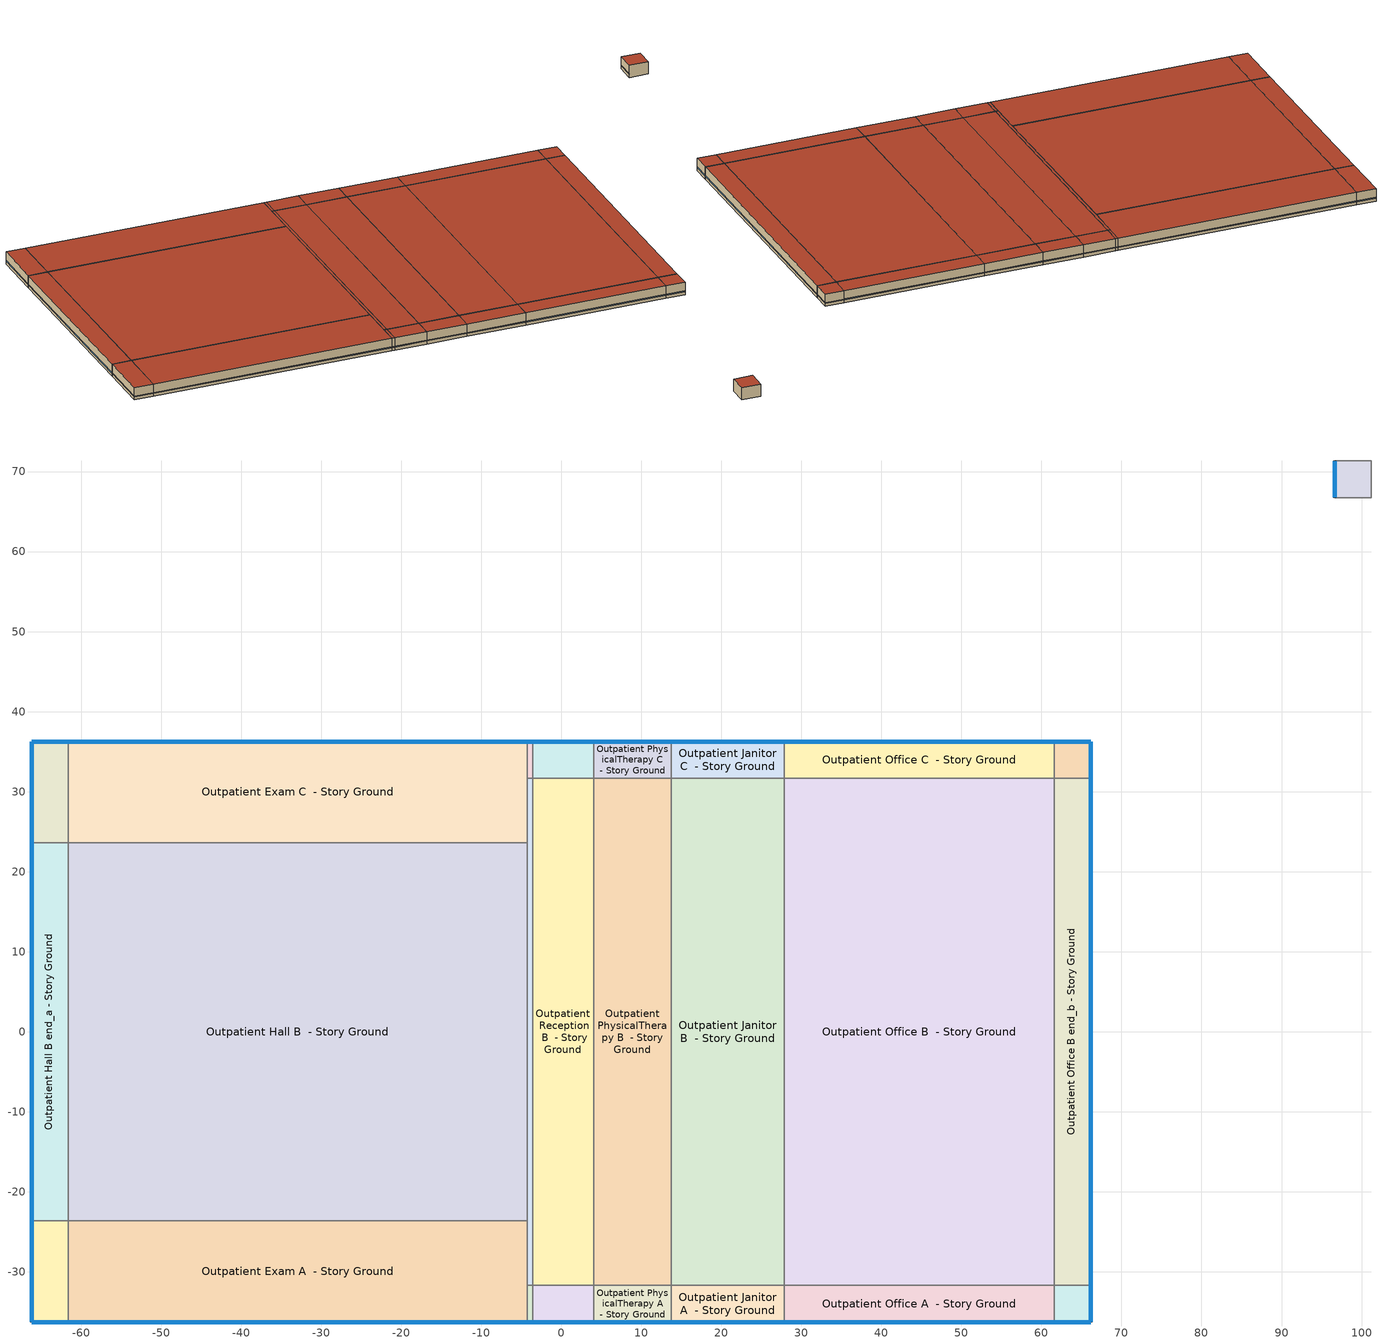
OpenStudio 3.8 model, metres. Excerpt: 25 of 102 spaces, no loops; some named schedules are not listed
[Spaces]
Outpatient Exam A end_a - Story Ground
 floor ground (Foundation F 126 Perim 1721 Area 5778): -66.17,-36.26 -66.17,-23.63 -61.59,-23.63 -61.59,-36.26 z0
 wall outside: -66.17,-23.63 -66.17,-36.26 -61.59,-36.26 z0:3.05
 wall to Outpatient Hall B end_a - Story Ground: -61.59,-23.63 -66.17,-23.63 z0:3.05
 wall to Outpatient Exam A  - Story Ground: -61.59,-36.26 -61.59,-23.63 z0:3.05
 window (Window U-1.01 SHGC 0.58): -66.17,-23.65 -66.17,-36.24 / -66.14,-36.26 -61.62,-36.26 z0.76:0.95
 roof outside: -61.59,-36.26 -61.59,-23.63 -66.17,-23.63 -66.17,-36.26 z3.05
Outpatient Hall B end_a - Story Ground
 floor ground (Foundation F 126 Perim 4726 Area 21605): -66.17,-23.63 -66.17,23.63 -61.59,23.63 -61.59,-23.63 z0
 wall outside: -66.17,23.63 -66.17,-23.63 z0:3.05
 wall to Outpatient Exam C end_a - Story Ground: -61.59,23.63 -66.17,23.63 z0:3.05
 wall to Outpatient Hall B  - Story Ground: -61.59,-23.63 -61.59,23.63 z0:3.05
 window (Window U-1.01 SHGC 0.58): -66.17,23.6 -66.17,-23.6 z0.76:0.95
 roof outside: -61.59,-23.63 -61.59,23.63 -66.17,23.63 -66.17,-23.63 z3.05
Outpatient Exam C end_a - Story Ground
 floor ground (Foundation F 126 Perim 1721 Area 5778): -66.17,23.63 -66.17,36.26 -61.59,36.26 -61.59,23.63 z0
 wall outside: -61.59,36.26 -66.17,36.26 -66.17,23.63 z0:3.05
 wall to Outpatient Exam C  - Story Ground: -61.59,23.63 -61.59,36.26 z0:3.05
 window (Window U-1.01 SHGC 0.58): -66.17,36.24 -66.17,23.65 / -61.62,36.26 -66.14,36.26 z0.76:0.95
 roof outside: -61.59,23.63 -61.59,36.26 -66.17,36.26 -66.17,23.63 z3.05
Outpatient Exam A  - Story Ground
 floor ground (Foundation F 126 Perim 5733 Area 72453): -61.59,-36.26 -61.59,-23.63 -4.26,-23.63 -4.26,-36.26 z0
 wall outside: -61.59,-36.26 -4.26,-36.26 z0:3.05
 wall to Outpatient Hall B  - Story Ground: -4.26,-23.63 -61.59,-23.63 z0:3.05
 wall to Outpatient OR A  - Story Ground: -4.26,-36.26 -4.26,-31.69 z0:3.05
 wall to Outpatient OR B  - Story Ground: -4.26,-31.69 -4.26,-23.63 z0:3.05
 window (Window U-1.01 SHGC 0.58): -61.57,-36.26 -4.28,-36.26 z0.76:0.95
 roof outside: -4.26,-36.26 -4.26,-23.63 -61.59,-23.63 -61.59,-36.26 z3.05
Outpatient Hall B  - Story Ground
 floor ground (Foundation F 126 Perim 0 Area 27094): -61.59,-23.63 -61.59,23.63 -4.26,23.63 -4.26,-23.63 z0
 wall to Outpatient Exam C  - Story Ground: -4.26,23.63 -61.59,23.63 z0:3.05
 wall to Outpatient OR B  - Story Ground: -4.26,-23.63 -4.26,23.63 z0:3.05
 roof outside: -4.26,-23.63 -4.26,23.63 -61.59,23.63 -61.59,-23.63 z3.05
Outpatient Exam C  - Story Ground
 floor ground (Foundation F 126 Perim 5733 Area 72453): -61.59,23.63 -61.59,36.26 -4.26,36.26 -4.26,23.63 z0
 wall outside: -4.26,36.26 -61.59,36.26 z0:3.05
 wall to Outpatient OR B  - Story Ground: -4.26,23.63 -4.26,31.69 z0:3.05
 wall to Outpatient OR C  - Story Ground: -4.26,31.69 -4.26,36.26 z0:3.05
 window (Window U-1.01 SHGC 0.58): -4.28,36.26 -61.57,36.26 z0.76:0.95
 roof outside: -4.26,23.63 -4.26,36.26 -61.59,36.26 -61.59,23.63 z3.05
Outpatient OR A  - Story Ground
 floor ground (Foundation F 126 Perim 068 Area 31): -4.26,-36.26 -4.26,-31.69 -3.58,-31.69 -3.58,-36.26 z0
 wall outside: -4.26,-36.26 -3.58,-36.26 z0:3.05
 wall to Outpatient OR B  - Story Ground: -3.58,-31.69 -4.26,-31.69 z0:3.05
 wall to Outpatient Reception A  - Story Ground: -3.58,-36.26 -3.58,-31.69 z0:3.05
 window (Window U-1.01 SHGC 0.58): -4.23,-36.26 -3.61,-36.26 z0.76:0.96
 roof outside: -3.58,-36.26 -3.58,-31.69 -4.26,-31.69 -4.26,-36.26 z3.05
Outpatient OR B  - Story Ground
 floor ground (Foundation F 126 Perim 0 Area 4299): -4.26,-31.69 -4.26,31.69 -3.58,31.69 -3.58,-31.69 z0
 wall to Outpatient OR C  - Story Ground: -3.58,31.69 -4.26,31.69 z0:3.05
 wall to Outpatient Reception B  - Story Ground: -3.58,-31.69 -3.58,31.69 z0:3.05
 roof outside: -3.58,-31.69 -3.58,31.69 -4.26,31.69 -4.26,-31.69 z3.05
Outpatient OR C  - Story Ground
 floor ground (Foundation F 126 Perim 068 Area 31): -4.26,31.69 -4.26,36.26 -3.58,36.26 -3.58,31.69 z0
 wall outside: -3.58,36.26 -4.26,36.26 z0:3.05
 wall to Outpatient Reception C  - Story Ground: -3.58,31.69 -3.58,36.26 z0:3.05
 window (Window U-1.01 SHGC 0.58): -3.61,36.26 -4.23,36.26 z0.76:0.96
 roof outside: -3.58,31.69 -3.58,36.26 -4.26,36.26 -4.26,31.69 z3.05
Outpatient Reception A  - Story Ground
 floor ground (Foundation F 126 Perim 765 Area 3498): -3.58,-36.26 -3.58,-31.69 4.07,-31.69 4.07,-36.26 z0
 wall outside: -3.58,-36.26 4.07,-36.26 z0:3.05
 wall to Outpatient Reception B  - Story Ground: 4.07,-31.69 -3.58,-31.69 z0:3.05
 wall to Outpatient PhysicalTherapy A  - Story Ground: 4.07,-36.26 4.07,-31.69 z0:3.05
 window (Window U-1.01 SHGC 0.58): -3.56,-36.26 4.05,-36.26 z0.76:0.95
 roof outside: 4.07,-36.26 4.07,-31.69 -3.58,-31.69 -3.58,-36.26 z3.05
Outpatient Reception B  - Story Ground
 floor ground (Foundation F 126 Perim 0 Area 48502): -3.58,-31.69 -3.58,31.69 4.07,31.69 4.07,-31.69 z0
 wall to Outpatient Reception C  - Story Ground: 4.07,31.69 -3.58,31.69 z0:3.05
 wall to Outpatient PhysicalTherapy B  - Story Ground: 4.07,-31.69 4.07,31.69 z0:3.05
 roof outside: 4.07,-31.69 4.07,31.69 -3.58,31.69 -3.58,-31.69 z3.05
Outpatient Reception C  - Story Ground
 floor ground (Foundation F 126 Perim 765 Area 3498): -3.58,31.69 -3.58,36.26 4.07,36.26 4.07,31.69 z0
 wall outside: 4.07,36.26 -3.58,36.26 z0:3.05
 wall to Outpatient PhysicalTherapy C  - Story Ground: 4.07,31.69 4.07,36.26 z0:3.05
 window (Window U-1.01 SHGC 0.58): 4.05,36.26 -3.56,36.26 z0.76:0.95
 roof outside: 4.07,31.69 4.07,36.26 -3.58,36.26 -3.58,31.69 z3.05
Outpatient PhysicalTherapy A  - Story Ground
 floor ground (Foundation F 126 Perim 969 Area 4428): 4.07,-36.26 4.07,-31.69 13.76,-31.69 13.76,-36.26 z0
 wall outside: 4.07,-36.26 13.76,-36.26 z0:3.05
 wall to Outpatient PhysicalTherapy B  - Story Ground: 13.76,-31.69 4.07,-31.69 z0:3.05
 wall to Outpatient Janitor A  - Story Ground: 13.76,-36.26 13.76,-31.69 z0:3.05
 window (Window U-1.01 SHGC 0.58): 4.1,-36.26 13.73,-36.26 z0.76:0.95
 roof outside: 13.76,-36.26 13.76,-31.69 4.07,-31.69 4.07,-36.26 z3.05
Outpatient PhysicalTherapy B  - Story Ground
 floor ground (Foundation F 126 Perim 0 Area 61391): 4.07,-31.69 4.07,31.69 13.76,31.69 13.76,-31.69 z0
 wall to Outpatient PhysicalTherapy C  - Story Ground: 13.76,31.69 4.07,31.69 z0:3.05
 wall to Outpatient Janitor B  - Story Ground: 13.76,-31.69 13.76,31.69 z0:3.05
 roof outside: 13.76,-31.69 13.76,31.69 4.07,31.69 4.07,-31.69 z3.05
Outpatient PhysicalTherapy C  - Story Ground
 floor ground (Foundation F 126 Perim 969 Area 4428): 4.07,31.69 4.07,36.26 13.76,36.26 13.76,31.69 z0
 wall outside: 13.76,36.26 4.07,36.26 z0:3.05
 wall to Outpatient Janitor C  - Story Ground: 13.76,31.69 13.76,36.26 z0:3.05
 window (Window U-1.01 SHGC 0.58): 13.73,36.26 4.1,36.26 z0.76:0.95
 roof outside: 13.76,31.69 13.76,36.26 4.07,36.26 4.07,31.69 z3.05
Outpatient Janitor A  - Story Ground
 floor ground (Foundation F 126 Perim 1409 Area 6441): 13.76,-36.26 13.76,-31.69 27.84,-31.69 27.84,-36.26 z0
 wall outside: 13.76,-36.26 27.84,-36.26 z0:3.05
 wall to Outpatient Janitor B  - Story Ground: 27.84,-31.69 13.76,-31.69 z0:3.05
 wall to Outpatient Office A  - Story Ground: 27.84,-36.26 27.84,-31.69 z0:3.05
 window (Window U-1.01 SHGC 0.58): 13.78,-36.26 27.82,-36.26 z0.76:0.95
 roof outside: 27.84,-36.26 27.84,-31.69 13.76,-31.69 13.76,-36.26 z3.05
Outpatient Janitor B  - Story Ground
 floor ground (Foundation F 126 Perim 0 Area 89296): 13.76,-31.69 13.76,31.69 27.84,31.69 27.84,-31.69 z0
 wall to Outpatient Janitor C  - Story Ground: 27.84,31.69 13.76,31.69 z0:3.05
 wall to Outpatient Office B  - Story Ground: 27.84,-31.69 27.84,31.69 z0:3.05
 roof outside: 27.84,-31.69 27.84,31.69 13.76,31.69 13.76,-31.69 z3.05
Outpatient Janitor C  - Story Ground
 floor ground (Foundation F 126 Perim 1409 Area 6441): 13.76,31.69 13.76,36.26 27.84,36.26 27.84,31.69 z0
 wall outside: 27.84,36.26 13.76,36.26 z0:3.05
 wall to Outpatient Office C  - Story Ground: 27.84,31.69 27.84,36.26 z0:3.05
 window (Window U-1.01 SHGC 0.58): 27.82,36.26 13.78,36.26 z0.76:0.95
 roof outside: 27.84,31.69 27.84,36.26 13.76,36.26 13.76,31.69 z3.05
Outpatient Office A  - Story Ground
 floor ground (Foundation F 126 Perim 3375 Area 15431): 27.84,-36.26 27.84,-31.69 61.59,-31.69 61.59,-36.26 z0
 wall outside: 27.84,-36.26 61.59,-36.26 z0:3.05
 wall to Outpatient Office B  - Story Ground: 61.59,-31.69 27.84,-31.69 z0:3.05
 wall to Outpatient Office A end_b - Story Ground: 61.59,-36.26 61.59,-31.69 z0:3.05
 window (Window U-1.01 SHGC 0.58): 27.87,-36.26 61.57,-36.26 z0.76:0.95
 roof outside: 61.59,-36.26 61.59,-31.69 27.84,-31.69 27.84,-36.26 z3.05
Outpatient Office B  - Story Ground
 floor ground (Foundation F 126 Perim 0 Area 213927): 27.84,-31.69 27.84,31.69 61.59,31.69 61.59,-31.69 z0
 wall to Outpatient Office C  - Story Ground: 61.59,31.69 27.84,31.69 z0:3.05
 wall to Outpatient Office B end_b - Story Ground: 61.59,-31.69 61.59,31.69 z0:3.05
 roof outside: 61.59,-31.69 61.59,31.69 27.84,31.69 27.84,-31.69 z3.05
Outpatient Office C  - Story Ground
 floor ground (Foundation F 126 Perim 3375 Area 15431): 27.84,31.69 27.84,36.26 61.59,36.26 61.59,31.69 z0
 wall outside: 61.59,36.26 27.84,36.26 z0:3.05
 wall to Outpatient Office C end_b - Story Ground: 61.59,31.69 61.59,36.26 z0:3.05
 window (Window U-1.01 SHGC 0.58): 61.57,36.26 27.87,36.26 z0.76:0.95
 roof outside: 61.59,31.69 61.59,36.26 27.84,36.26 27.84,31.69 z3.05
Outpatient Office A end_b - Story Ground
 floor ground (Foundation F 126 Perim 914 Area 209): 61.59,-36.26 61.59,-31.69 66.17,-31.69 66.17,-36.26 z0
 wall outside: 61.59,-36.26 66.17,-36.26 66.17,-31.69 z0:3.05
 wall to Outpatient Office B end_b - Story Ground: 66.17,-31.69 61.59,-31.69 z0:3.05
 window (Window U-1.01 SHGC 0.58): 61.62,-36.26 66.14,-36.26 / 66.17,-36.24 66.17,-31.72 z0.76:0.95
 roof outside: 66.17,-36.26 66.17,-31.69 61.59,-31.69 61.59,-36.26 z3.05
Outpatient Office B end_b - Story Ground
 floor ground (Foundation F 126 Perim 6339 Area 2898): 61.59,-31.69 61.59,31.69 66.17,31.69 66.17,-31.69 z0
 wall outside: 66.17,-31.69 66.17,31.69 z0:3.05
 wall to Outpatient Office C end_b - Story Ground: 66.17,31.69 61.59,31.69 z0:3.05
 window (Window U-1.01 SHGC 0.58): 66.17,-31.67 66.17,31.67 z0.76:0.95
 roof outside: 66.17,-31.69 66.17,31.69 61.59,31.69 61.59,-31.69 z3.05
Outpatient Office C end_b - Story Ground
 floor ground (Foundation F 126 Perim 914 Area 209): 61.59,31.69 61.59,36.26 66.17,36.26 66.17,31.69 z0
 wall outside: 66.17,31.69 66.17,36.26 61.59,36.26 z0:3.05
 window (Window U-1.01 SHGC 0.58): 66.14,36.26 61.62,36.26 / 66.17,31.72 66.17,36.24 z0.76:0.95
 roof outside: 66.17,31.69 66.17,36.26 61.59,36.26 61.59,31.69 z3.05
Outpatient OR A end_a - Story Ground
 floor ground (Foundation F 126 Perim 457 Area 209): 96.65,66.74 96.65,71.32 101.22,71.32 101.22,66.74 z0
 wall outside: 96.65,71.32 96.65,66.74 z0:3.05
 wall to Outpatient OR B end_a - Story Ground: 101.22,71.32 96.65,71.32 z0:3.05
 wall to Outpatient OR A  - Story Ground 1: 101.22,66.74 101.22,71.32 z0:3.05
 wall adiabatic (Typical Interior Wall): 96.65,66.74 101.22,66.74 z0:3.05
 window (Window U-1.01 SHGC 0.58): 96.65,71.29 96.65,66.77 z0.76:0.95
 roof outside: 101.22,66.74 101.22,71.32 96.65,71.32 96.65,66.74 z3.05
[Site]
Marietta Dobbins Af_GA_USA: Latitude {deg}=33.92; Longitude {deg}=-84.52; Time Zone {hr}=-5; Elevation {m}=326; Terrain=City
[Site:WaterMainsTemperature]
Calculation Method=Correlation; Annual Average Outdoor Air Temperature {C}=16.8267; Maximum Difference In Monthly Average Outdoor Air Temperatures {deltaC}=22.58
[SizingPeriod:DesignDay] Barometric Pressure {Pa}=97470; Rain Indicator=No; Snow Indicator=No; Day of Month=21; Daylight Saving Time Indicator=No; Humidity Condition Type=Wetbulb; Dry-Bulb Temperature Range Modifier Type=DefaultMultipliers
Name | Maximum Dry-Bulb Temperature {C} | Daily Dry-Bulb Temperature Range {deltaC} | Wind Speed {m/s} | Wind Direction {deg} | Month | Day Type | Wetbulb or DewPoint at Maximum Dry-Bulb {C} | Solar Model Indicator | ASHRAE Clear Sky Optical Depth for Beam Irradiance | ASHRAE Clear Sky Optical Depth for Diffuse Irradiance | Sky Clearness
Marietta Dobbins Af Ann Clg .4% Condns DB=>MWB 1 | 34.2 | 9.7 | 2.6 | 300 | 7 | SummerDesignDay | 23.4 | ASHRAETau | 0.439 | 2.196
Marietta Dobbins Af Ann Clg .4% Condns WB=>MDB 1 | 31.1 | 9.7 | 2.6 | 300 | 7 | SummerDesignDay | 25.2 | ASHRAETau | 0.439 | 2.196
Marietta Dobbins Af Ann Htg 99.6% Condns DB 1 | -7.3 | 0 | 4.9 | 310 | 1 | WinterDesignDay | -7.3 | ASHRAEClearSky |  |  | 0
Marietta Dobbins Af August .4% Condns DB=>MCWB 1 | 35.6 | 9.2 | 2.6 | 300 | 8 | SummerDesignDay | 24 | ASHRAETau | 0.427 | 2.269
[ClimateZones]
Climate Zone Institution Name 1=ASHRAE; Climate Zone Document Name 1=ANSI/ASHRAE Standard 169; Climate Zone Document Year 1=2006; Climate Zone Value 1=ASHRAE 169-2013-3A
[Building]
ComStock DOE Ref Pre-1980|Outpatient: Default Construction Set=ComStock DOE Ref Pre-1980 - Outpatient - ASHRAE 169-2013-3A; Default Schedule Set=Building Default Schedule Set; Standards Building Type=Outpatient
[Site:GroundTemperature:FCfactorMethod]
January Ground Temperature {C}=16; February Ground Temperature {C}=11.9; March Ground Temperature {C}=7.7; April Ground Temperature {C}=4; May Ground Temperature {C}=7.9; June Ground Temperature {C}=13.8; July Ground Temperature {C}=17.2; August Ground Temperature {C}=20.8; September Ground Temperature {C}=24.8; October Ground Temperature {C}=26.1; November Ground Temperature {C}=26.5; December Ground Temperature {C}=22.5
[Construction:FfactorGroundFloor] F-Factor {W/m-K}=1.26344
Name | Area {m2} | PerimeterExposed {m}
Foundation F 126 Perim 457 Area 209 | 20.9032 | 4.572
Foundation F 126 Perim 1409 Area 6441 | 64.4096 | 14.0878
Foundation F 126 Perim 914 Area 209 | 20.9032 | 9.144
Foundation F 126 Perim 4726 Area 21605 | 216.054 | 47.2558
Foundation F 126 Perim 3375 Area 15431 | 154.306 | 33.7503
Foundation F 126 Perim 765 Area 3498 | 34.9844 | 7.65188
Foundation F 126 Perim 6339 Area 2898 | 289.798 | 63.3853
Foundation F 126 Perim 969 Area 4428 | 44.2816 | 9.68539
Foundation F 126 Perim 0 Area 61391 | 613.912 | 0
Foundation F 126 Perim 1721 Area 5778 | 57.7752 | 17.2088
Foundation F 126 Perim 0 Area 4299 | 42.9872 | 0
Foundation F 126 Perim 5733 Area 72453 | 724.526 | 57.3348
Foundation F 126 Perim 0 Area 27094 | 2709.4 | 0
Foundation F 126 Perim 068 Area 31 | 3.10068 | 0.678188
Foundation F 126 Perim 0 Area 48502 | 485.017 | 0
Foundation F 126 Perim 0 Area 89296 | 892.962 | 0
Foundation F 126 Perim 0 Area 213927 | 2139.27 | 0
[DefaultConstructionSet]
ComStock DOE Ref Pre-1980 - Outpatient - ASHRAE 169-2013-3A: Default Exterior Surface Constructions=Default Surface Constructions 1; Default Interior Surface Constructions=Default Surface Constructions 2; Default Ground Contact Surface Constructions=Default Surface Constructions 3; Default Exterior SubSurface Constructions=Default Sub Surface Constructions 1; Default Interior SubSurface Constructions=Default Sub Surface Constructions 2; Interior Partition Construction=Typical Interior Partition
[DefaultSurfaceConstructions]
Name | Floor Construction | Wall Construction | Roof Ceiling Construction
Default Surface Constructions 1 | Typical Insulated Exterior Mass Floor | Typical Insulated Wood Framed Exterior Wall R-4.44 | Typical IEAD Roof R-10.0
Default Surface Constructions 2 | Typical Interior Floor | Typical Interior Wall | Typical Interior Ceiling
Default Surface Constructions 3 | Typical Insulated Carpeted 6in Slab Floor | Typical Insulated Basement Mass Wall
[Construction]
Typical Insulated Exterior Mass Floor: 4 in. Normalweight Concrete Floor, Typical Carpet Pad
Typical IEAD Roof R-10.0: Roof Membrane, Typical Insulation R-8.88, Metal Roof Surface
Typical Interior Floor: 100mm Normalweight concrete floor, CP02 CARPET PAD
Typical Interior Wall: G01 13mm gypsum board, G01 13mm gypsum board
Typical Interior Ceiling: CP02 CARPET PAD, 100mm Normalweight concrete floor
Typical Insulated Carpeted 6in Slab Floor: 6 in. Normalweight Concrete Floor, Typical Carpet Pad
Typical Insulated Basement Mass Wall: 8 in. Concrete Block Basement Wall
U 1.22 SHGC 0.54 Simple Glazing Window U-1.22 SHGC 0.54: U 1.22 SHGC 0.54 Simple Glazing U-1.22 SHGC 0.54
U 1.22 SHGC 0.54 Simple Glazing Window U-1.22 SHGC 0.54 1: U 1.22 SHGC 0.54 Simple Glazing U-1.22 SHGC 0.54 1
Typical Insulated Metal Door: F08 Metal surface, Typical Insulation R-2.27 1
U 0.88 SHGC 0.16 Sgl Ref-A-L Clr 6mm: REF A CLEAR LO 6MM
Typical Overhead Door: Typical Insulation R-2.27 1
Typical Interior Window: Clear 3mm
Typical Interior Door; Typical Interior Partition: G05 25mm wood
Typical Insulated Wood Framed Exterior Wall R-4.44: 25mm Stucco, 5/8 in. Gypsum Board, Typical Insulation R-2.27 1, 5/8 in. Gypsum Board
InteriorFurnishings 1: Std Wood 6inch 1
Window U-1.01 SHGC 0.58: Simple Glazing Single - No LowE - Tinted/Reflective - Aluminum
[Material] Thermal Absorptance=0.9
Name | Roughness | Thickness {m} | Conductivity {W/m-K} | Density {kg/m3} | Specific Heat {J/kg-K} | Solar Absorptance | Visible Absorptance
4 in. Normalweight Concrete Floor | MediumRough | 0.1016 | 2.31 | 2322 | 832 | 0.7 | 0.7
25mm Stucco | Smooth | 0.0254 | 0.72 | 1856 | 840 | 0.7 | 0.7
5/8 in. Gypsum Board | MediumSmooth | 0.0159 | 0.16 | 800 | 1090 | 0.7 | 0.7
Roof Membrane | VeryRough | 0.0095 | 0.16 | 1121.29 | 1460 | 0.7 | 0.7
Metal Roof Surface; F08 Metal surface | Smooth | 0.0008 | 45.28 | 7824 | 500 | 0.7 | 0.7
100mm Normalweight concrete floor | MediumRough | 0.1016 | 2.31045 | 2322 | 832.557 | 0.7 | 0.7
G01 13mm gypsum board | Smooth | 0.0127 | 0.160031 | 800.001 | 1090.73 | 0.7 | 0.5
6 in. Normalweight Concrete Floor | MediumRough | 0.1524 | 2.31 | 2322 | 832 | 0.7 | 0.7
8 in. Concrete Block Basement Wall | MediumRough | 0.2032 | 1.326 | 1842 | 912 | 0.7 | 0.7
G05 25mm wood | MediumSmooth | 0.0254 | 0.15 | 608 | 1630 | 0.5 | 0.5
Std Wood 6inch 1 | MediumSmooth | 0.15 | 0.12 | 540 | 1210 | 0.7 | 0.7
[Material:NoMass] Roughness=Smooth; Thermal Absorptance=0.9; Solar Absorptance=0.7
Name | Thermal Resistance {m2-K/W} | Visible Absorptance
Typical Carpet Pad; CP02 CARPET PAD | 0.21648 | 0.8
Typical Insulation R-8.88 | 1.56434 | 0.7
Typical Insulation R-2.27 1 | 0.39899 | 0.7
[DefaultSubSurfaceConstructions]
Name | Fixed Window Construction | Operable Window Construction | Door Construction | Glass Door Construction | Overhead Door Construction | Tubular Daylight Dome Construction | Tubular Daylight Diffuser Construction
Default Sub Surface Constructions 1 | U 1.22 SHGC 0.54 Simple Glazing Window U-1.22 SHGC 0.54 | U 1.22 SHGC 0.54 Simple Glazing Window U-1.22 SHGC 0.54 1 | Typical Insulated Metal Door | U 0.88 SHGC 0.16 Sgl Ref-A-L Clr 6mm | Typical Overhead Door | Typical Interior Window | Typical Interior Window
Default Sub Surface Constructions 2 | Typical Interior Window | Typical Interior Window | Typical Interior Door
[WindowMaterial:SimpleGlazingSystem]
Name | U-Factor {W/m2-K} | Solar Heat Gain Coefficient | Visible Transmittance
U 1.22 SHGC 0.54 Simple Glazing U-1.22 SHGC 0.54; U 1.22 SHGC 0.54 Simple Glazing U-1.22 SHGC 0.54 1 | 6.92748 | 0.54 | 0.38
Simple Glazing Single - No LowE - Tinted/Reflective - Aluminum | 5.73505 | 0.579 | 0.455
[WindowMaterial:Glazing] Optical Data Type=SpectralAverage; Infrared Transmittance at Normal Incidence=0; Front Side Infrared Hemispherical Emissivity=0.84; Conductivity {W/m-K}=0.9; Dirt Correction Factor for Solar and Visible Transmittance=1; Solar Diffusing=No
Name | Thickness {m} | Solar Transmittance at Normal Incidence | Front Side Solar Reflectance at Normal Incidence | Back Side Solar Reflectance at Normal Incidence | Visible Transmittance at Normal Incidence | Front Side Visible Reflectance at Normal Incidence | Back Side Visible Reflectance at Normal Incidence | Back Side Infrared Hemispherical Emissivity
REF A CLEAR LO 6MM | 0.006 | 0.066 | 0.341 | 0.493 | 0.08 | 0.41 | 0.37 | 0.4
Clear 3mm | 0.003 | 0.837 | 0.075 | 0.075 | 0.898 | 0.081 | 0.081 | 0.84
[SpaceType] Standards Building Type=Outpatient
Name | Default Schedule Set | Design Specification Outdoor Air Object | Standards Space Type
Outpatient OR - ComStock DOE Ref Pre-1980 | Outpatient OR Schedule Set | Outpatient OR Ventilation | OR
Outpatient Reception - ComStock DOE Ref Pre-1980 | Outpatient Reception Schedule Set | Outpatient Reception Ventilation | Reception
Outpatient PhysicalTherapy - ComStock DOE Ref Pre-1980 | Outpatient PhysicalTherapy Schedule Set | Outpatient PhysicalTherapy Ventilation | PhysicalTherapy
Outpatient Janitor - ComStock DOE Ref Pre-1980 | Outpatient Janitor Schedule Set | Outpatient Janitor Ventilation | Janitor
Outpatient Exam - ComStock DOE Ref Pre-1980 | Outpatient Exam Schedule Set | Outpatient Exam Ventilation | Exam
Outpatient Office - ComStock DOE Ref Pre-1980 | Outpatient Office Schedule Set | Outpatient Office Ventilation | Office
Outpatient Hall - ComStock DOE Ref Pre-1980 | Outpatient Hall Schedule Set | Outpatient Hall Ventilation | Hall
[BuildingStory]
Story Ground: Nominal Z Coordinate {m}=0; Nominal Floor to Floor Height {m}=3.048
[Space] Building Story=Story Ground
Name | Space Type | Thermal Zone
Outpatient Exam A end_a - Story Ground | Outpatient Exam - ComStock DOE Ref Pre-1980 | Zone Outpatient Exam A end_a - Story Ground
Outpatient Hall B end_a - Story Ground | Outpatient Hall - ComStock DOE Ref Pre-1980 | Zone Outpatient Hall B end_a - Story Ground
Outpatient Exam C end_a - Story Ground | Outpatient Exam - ComStock DOE Ref Pre-1980 | Zone Outpatient Exam C end_a - Story Ground
Outpatient Exam A  - Story Ground | Outpatient Exam - ComStock DOE Ref Pre-1980 | Zone Outpatient Exam A  - Story Ground
Outpatient Hall B  - Story Ground | Outpatient Hall - ComStock DOE Ref Pre-1980 | Zone Outpatient Hall B  - Story Ground
Outpatient Exam C  - Story Ground | Outpatient Exam - ComStock DOE Ref Pre-1980 | Zone Outpatient Exam C  - Story Ground
Outpatient OR A  - Story Ground | Outpatient OR - ComStock DOE Ref Pre-1980 | Zone Outpatient OR A  - Story Ground
Outpatient OR B  - Story Ground | Outpatient OR - ComStock DOE Ref Pre-1980 | Zone Outpatient OR B  - Story Ground
Outpatient OR C  - Story Ground | Outpatient OR - ComStock DOE Ref Pre-1980 | Zone Outpatient OR C  - Story Ground
Outpatient Reception A  - Story Ground | Outpatient Reception - ComStock DOE Ref Pre-1980 | Zone Outpatient Reception A  - Story Ground
Outpatient Reception B  - Story Ground | Outpatient Reception - ComStock DOE Ref Pre-1980 | Zone Outpatient Reception B  - Story Ground
Outpatient Reception C  - Story Ground | Outpatient Reception - ComStock DOE Ref Pre-1980 | Zone Outpatient Reception C  - Story Ground
Outpatient PhysicalTherapy A  - Story Ground | Outpatient PhysicalTherapy - ComStock DOE Ref Pre-1980 | Zone Outpatient PhysicalTherapy A  - Story Ground
Outpatient PhysicalTherapy B  - Story Ground | Outpatient PhysicalTherapy - ComStock DOE Ref Pre-1980 | Zone Outpatient PhysicalTherapy B  - Story Ground
Outpatient PhysicalTherapy C  - Story Ground | Outpatient PhysicalTherapy - ComStock DOE Ref Pre-1980 | Zone Outpatient PhysicalTherapy C  - Story Ground
Outpatient Janitor A  - Story Ground | Outpatient Janitor - ComStock DOE Ref Pre-1980 | Zone Outpatient Janitor A  - Story Ground
Outpatient Janitor B  - Story Ground | Outpatient Janitor - ComStock DOE Ref Pre-1980 | Zone Outpatient Janitor B  - Story Ground
Outpatient Janitor C  - Story Ground | Outpatient Janitor - ComStock DOE Ref Pre-1980 | Zone Outpatient Janitor C  - Story Ground
Outpatient Office A  - Story Ground | Outpatient Office - ComStock DOE Ref Pre-1980 | Zone Outpatient Office A  - Story Ground
Outpatient Office B  - Story Ground | Outpatient Office - ComStock DOE Ref Pre-1980 | Zone Outpatient Office B  - Story Ground
Outpatient Office C  - Story Ground | Outpatient Office - ComStock DOE Ref Pre-1980 | Zone Outpatient Office C  - Story Ground
Outpatient Office A end_b - Story Ground | Outpatient Office - ComStock DOE Ref Pre-1980 | Zone Outpatient Office A end_b - Story Ground
Outpatient Office B end_b - Story Ground | Outpatient Office - ComStock DOE Ref Pre-1980 | Zone Outpatient Office B end_b - Story Ground
Outpatient Office C end_b - Story Ground | Outpatient Office - ComStock DOE Ref Pre-1980 | Zone Outpatient Office C end_b - Story Ground
Outpatient OR A end_a - Story Ground | Outpatient OR - ComStock DOE Ref Pre-1980 | Zone Outpatient OR A end_a - Story Ground
[ThermalZone] Multiplier=1; Use Ideal Air Loads=No
Name | Thermostat
Zone Outpatient Exam A end_a - Story Ground | Outpatient Exam - ComStock DOE Ref Pre-1980 Thermostat 1
Zone Outpatient Hall B end_a - Story Ground | Outpatient Hall - ComStock DOE Ref Pre-1980 Thermostat 1
Zone Outpatient Exam C end_a - Story Ground | Outpatient Exam - ComStock DOE Ref Pre-1980 Thermostat 3
Zone Outpatient Exam A  - Story Ground | Outpatient Exam - ComStock DOE Ref Pre-1980 Thermostat
Zone Outpatient Hall B  - Story Ground | Outpatient Hall - ComStock DOE Ref Pre-1980 Thermostat
Zone Outpatient Exam C  - Story Ground | Outpatient Exam - ComStock DOE Ref Pre-1980 Thermostat 2
Zone Outpatient OR A  - Story Ground | Outpatient OR - ComStock DOE Ref Pre-1980 Thermostat
Zone Outpatient OR B  - Story Ground | Outpatient OR - ComStock DOE Ref Pre-1980 Thermostat 3
Zone Outpatient OR C  - Story Ground | Outpatient OR - ComStock DOE Ref Pre-1980 Thermostat 6
Zone Outpatient Reception A  - Story Ground | Outpatient Reception - ComStock DOE Ref Pre-1980 Thermostat
Zone Outpatient Reception B  - Story Ground | Outpatient Reception - ComStock DOE Ref Pre-1980 Thermostat 1
Zone Outpatient Reception C  - Story Ground | Outpatient Reception - ComStock DOE Ref Pre-1980 Thermostat 2
Zone Outpatient PhysicalTherapy A  - Story Ground | Outpatient PhysicalTherapy - ComStock DOE Ref Pre-1980 Thermostat
Zone Outpatient PhysicalTherapy B  - Story Ground | Outpatient PhysicalTherapy - ComStock DOE Ref Pre-1980 Thermostat 1
Zone Outpatient PhysicalTherapy C  - Story Ground | Outpatient PhysicalTherapy - ComStock DOE Ref Pre-1980 Thermostat 2
Zone Outpatient Janitor A  - Story Ground | Outpatient Janitor - ComStock DOE Ref Pre-1980 Thermostat
Zone Outpatient Janitor B  - Story Ground | Outpatient Janitor - ComStock DOE Ref Pre-1980 Thermostat 1
Zone Outpatient Janitor C  - Story Ground | Outpatient Janitor - ComStock DOE Ref Pre-1980 Thermostat 2
Zone Outpatient Office A  - Story Ground | Outpatient Office - ComStock DOE Ref Pre-1980 Thermostat
Zone Outpatient Office B  - Story Ground | Outpatient Office - ComStock DOE Ref Pre-1980 Thermostat 2
Zone Outpatient Office C  - Story Ground | Outpatient Office - ComStock DOE Ref Pre-1980 Thermostat 4
Zone Outpatient Office A end_b - Story Ground | Outpatient Office - ComStock DOE Ref Pre-1980 Thermostat 1
Zone Outpatient Office B end_b - Story Ground | Outpatient Office - ComStock DOE Ref Pre-1980 Thermostat 3
Zone Outpatient Office C end_b - Story Ground | Outpatient Office - ComStock DOE Ref Pre-1980 Thermostat 5
Zone Outpatient OR A end_a - Story Ground | Outpatient OR - ComStock DOE Ref Pre-1980 Thermostat 2
[Lights:Definition] Design Level Calculation Method=Watts/Area; Fraction Visible=0.2; Return Air Fraction=0
Name | Watts per Space Floor Area {W/m2} | Fraction Radiant
Outpatient Exam - ComStock DOE Ref Pre-1980 General Lights Definition | 2.36313 | 0.31
Outpatient Exam - ComStock DOE Ref Pre-1980 Task Lights Definition | 15.7452 | 0.125
Outpatient Office - ComStock DOE Ref Pre-1980 General Lights Definition | 6.74433 | 0.31
Outpatient OR - ComStock DOE Ref Pre-1980 General Lights Definition | 17.7221 | 0.31
Outpatient Reception - ComStock DOE Ref Pre-1980 General Lights Definition | 1.92838 | 0.31
Outpatient Reception - ComStock DOE Ref Pre-1980 Task Lights Definition | 1.01438 | 0.125
Outpatient Reception - ComStock DOE Ref Pre-1980 Wall Wash Lights Definition | 1.81461 | 0.125
Outpatient Hall - ComStock DOE Ref Pre-1980 General Lights Definition | 4.78496 | 0.31
Outpatient Hall - ComStock DOE Ref Pre-1980 Wall Wash Lights Definition | 2.85308 | 0.125
Outpatient PhysicalTherapy - ComStock DOE Ref Pre-1980 General Lights Definition | 6.8245 | 0.31
Outpatient PhysicalTherapy - ComStock DOE Ref Pre-1980 Task Lights Definition | 9.17408 | 0.125
Outpatient Janitor - ComStock DOE Ref Pre-1980 General Lights Definition | 4.12547 | 0.31
[ElectricEquipment:Definition] Design Level Calculation Method=Watts/Area; Fraction Latent=0; Fraction Radiant=0.5; Fraction Lost=0
Name | Watts per Space Floor Area {W/m2}
Outpatient Exam Elec Equip Definition; Outpatient Office Elec Equip Definition; Outpatient Reception Elec Equip Definition | 11.8403
Outpatient Hall Elec Equip Definition | 4.30556
Outpatient OR Elec Equip Definition | 43.0556
Outpatient PhysicalTherapy Elec Equip Definition | 16.1459
[ElectricEquipment]
Name | Electric Equipment Definition | Space or SpaceType
Outpatient Exam Elec Equip | Outpatient Exam Elec Equip Definition | Outpatient Exam - ComStock DOE Ref Pre-1980
Outpatient Hall Elec Equip | Outpatient Hall Elec Equip Definition | Outpatient Hall - ComStock DOE Ref Pre-1980
Outpatient Office Elec Equip | Outpatient Office Elec Equip Definition | Outpatient Office - ComStock DOE Ref Pre-1980
Outpatient OR Elec Equip | Outpatient OR Elec Equip Definition | Outpatient OR - ComStock DOE Ref Pre-1980
Outpatient PhysicalTherapy Elec Equip | Outpatient PhysicalTherapy Elec Equip Definition | Outpatient PhysicalTherapy - ComStock DOE Ref Pre-1980
Outpatient Reception Elec Equip | Outpatient Reception Elec Equip Definition | Outpatient Reception - ComStock DOE Ref Pre-1980
[DesignSpecification:OutdoorAir]
Name | Outdoor Air Method | Outdoor Air Flow per Floor Area {m3/s-m2} | Outdoor Air Flow per Person {m3/s-person} | Outdoor Air Flow Air Changes per Hour {1/hr}
Outpatient Exam Ventilation | Sum | 0.001524
Outpatient Hall Ventilation | Sum | 0.000254
Outpatient Janitor Ventilation |  | 0 | 0 | 0
Outpatient Office Ventilation | Sum |  | 0.00943895
Outpatient OR Ventilation; Outpatient PhysicalTherapy Ventilation | Sum | 0.0023876
Outpatient Reception Ventilation | Sum |  | 0.00707921
[DefaultScheduleSet]
Name | Number of People Schedule | People Activity Level Schedule | Lighting Schedule | Electric Equipment Schedule | Infiltration Schedule | Gas Equipment Schedule | Hours of Operation Schedule
Outpatient Exam Schedule Set; Outpatient Hall Schedule Set; Outpatient Janitor Schedule Set; Outpatient Office Schedule Set; Outpatient PhysicalTherapy Schedule Set; Outpatient Reception Schedule Set | Outpatient Bldg Occ | Outpatient Activity | Outpatient Bldg Light | Outpatient Bldg Equip | Outpatient Infil
Outpatient OR Schedule Set | Outpatient Bldg Occ | Outpatient Activity | Outpatient Bldg Light | Outpatient Bldg Equip | Outpatient Infil | Outpatient Bldg Equip
Building Default Schedule Set |  |  |  |  |  |  | Building Hours of Operation NonResidential
[People:Definition] Number of People Calculation Method=People/Area; Fraction Radiant=0.3
Name | People per Space Floor Area {person/m2}
Outpatient Exam People Definition; Outpatient OR People Definition; Outpatient PhysicalTherapy People Definition | 0.199993
Outpatient Office People Definition | 0.0500522
Outpatient Reception People Definition | 0.300313
[People] Work Efficiency Schedule=Work Efficiency Schedule; Clothing Insulation Schedule=Clothing Schedule; Air Velocity Schedule=Air Velocity Schedule; Multiplier=1
Name | People Definition | Space or SpaceType
Outpatient Exam People | Outpatient Exam People Definition | Outpatient Exam - ComStock DOE Ref Pre-1980
Outpatient Office People | Outpatient Office People Definition | Outpatient Office - ComStock DOE Ref Pre-1980
Outpatient OR People | Outpatient OR People Definition | Outpatient OR - ComStock DOE Ref Pre-1980
Outpatient PhysicalTherapy People | Outpatient PhysicalTherapy People Definition | Outpatient PhysicalTherapy - ComStock DOE Ref Pre-1980
Outpatient Reception People | Outpatient Reception People Definition | Outpatient Reception - ComStock DOE Ref Pre-1980
[GasEquipment:Definition]
Outpatient OR Gas Equip Definition: Design Level Calculation Method=Watts/Area; Watts per Space Floor Area {W/m2}=75.3001; Fraction Latent=0; Fraction Radiant=0; Fraction Lost=0.5
[GasEquipment]
Outpatient OR Gas Equip: Gas Equipment Definition=Outpatient OR Gas Equip Definition; Space or SpaceType=Outpatient OR - ComStock DOE Ref Pre-1980
[Exterior:Lights:Definition]
Name | Design Level {W}
Parking Areas and Drives Def (W/ft^2) | 0.0414577
Building Facades Def (W/ft^2) | 0.2
Main Entries Def (W/ft) | 30
Other Doors Def (W/ft) | 20
[Exterior:Lights] Schedule=Always On Discrete; Control Option=AstronomicalClock
Name | Exterior Lights Definition | Multiplier
Parking Areas and Drives | Parking Areas and Drives Def (W/ft^2) | 303750
Building Facades | Building Facades Def (W/ft^2) | 17366.5
Main Entries | Main Entries Def (W/ft) | 120
Other Doors | Other Doors Def (W/ft) | 311.4
[ThermostatSetpoint:DualSetpoint]
Name | Heating Setpoint Temperature Schedule | Cooling Setpoint Temperature Schedule
Outpatient Exam - ComStock DOE Ref Pre-1980 Thermostat; Outpatient Exam - ComStock DOE Ref Pre-1980 Thermostat 1; Outpatient Exam - ComStock DOE Ref Pre-1980 Thermostat 2; Outpatient Exam - ComStock DOE Ref Pre-1980 Thermostat 3; Outpatient Hall - ComStock DOE Ref Pre-1980 Thermostat; Outpatient Hall - ComStock DOE Ref Pre-1980 Thermostat 1; Outpatient Janitor - ComStock DOE Ref Pre-1980 Thermostat; Outpatient Janitor - ComStock DOE Ref Pre-1980 Thermostat 1; Outpatient Janitor - ComStock DOE Ref Pre-1980 Thermostat 2; Outpatient Office - ComStock DOE Ref Pre-1980 Thermostat; Outpatient Office - ComStock DOE Ref Pre-1980 Thermostat 1; Outpatient Office - ComStock DOE Ref Pre-1980 Thermostat 2; Outpatient Office - ComStock DOE Ref Pre-1980 Thermostat 3; Outpatient Office - ComStock DOE Ref Pre-1980 Thermostat 4; Outpatient Office - ComStock DOE Ref Pre-1980 Thermostat 5; Outpatient PhysicalTherapy - ComStock DOE Ref Pre-1980 Thermostat; Outpatient PhysicalTherapy - ComStock DOE Ref Pre-1980 Thermostat 1; Outpatient PhysicalTherapy - ComStock DOE Ref Pre-1980 Thermostat 2; Outpatient Reception - ComStock DOE Ref Pre-1980 Thermostat; Outpatient Reception - ComStock DOE Ref Pre-1980 Thermostat 1; Outpatient Reception - ComStock DOE Ref Pre-1980 Thermostat 2 | Outpatient HtgSetp | Outpatient ClgSetp
Outpatient OR - ComStock DOE Ref Pre-1980 Thermostat; Outpatient OR - ComStock DOE Ref Pre-1980 Thermostat 2; Outpatient OR - ComStock DOE Ref Pre-1980 Thermostat 3; Outpatient OR - ComStock DOE Ref Pre-1980 Thermostat 6 | Outpatient OR HtgSetp | Outpatient OR ClgSetp
[InternalMass:Definition]
Internal Mass Definition 2: Construction=InteriorFurnishings 1; Design Level Calculation Method=SurfaceArea/Area; Surface Area per Space Floor Area=2
[InternalMass] Internal Mass Definition=Internal Mass Definition 2; Multiplier=1
Name | Space or SpaceType
Outpatient Janitor A  - Story Ground Mass | Outpatient Janitor A  - Story Ground
Outpatient Office C end_b - Story Ground Mass | Outpatient Office C end_b - Story Ground
Outpatient Hall B end_a - Story Ground Mass | Outpatient Hall B end_a - Story Ground
Outpatient Office C  - Story Ground Mass | Outpatient Office C  - Story Ground
Outpatient Reception A  - Story Ground Mass | Outpatient Reception A  - Story Ground
Outpatient Reception C  - Story Ground Mass | Outpatient Reception C  - Story Ground
Outpatient Office B end_b - Story Ground Mass | Outpatient Office B end_b - Story Ground
Outpatient PhysicalTherapy A  - Story Ground Mass | Outpatient PhysicalTherapy A  - Story Ground
Outpatient PhysicalTherapy C  - Story Ground Mass | Outpatient PhysicalTherapy C  - Story Ground
Outpatient PhysicalTherapy B  - Story Ground Mass | Outpatient PhysicalTherapy B  - Story Ground
Outpatient Exam A end_a - Story Ground Mass | Outpatient Exam A end_a - Story Ground
Outpatient Janitor C  - Story Ground Mass | Outpatient Janitor C  - Story Ground
Outpatient OR B  - Story Ground Mass | Outpatient OR B  - Story Ground
Outpatient Exam C  - Story Ground Mass | Outpatient Exam C  - Story Ground
Outpatient OR A end_a - Story Ground Mass | Outpatient OR A end_a - Story Ground
Outpatient Hall B  - Story Ground Mass | Outpatient Hall B  - Story Ground
Outpatient OR A  - Story Ground Mass | Outpatient OR A  - Story Ground
Outpatient Exam C end_a - Story Ground Mass | Outpatient Exam C end_a - Story Ground
Outpatient OR C  - Story Ground Mass | Outpatient OR C  - Story Ground
Outpatient Reception B  - Story Ground Mass | Outpatient Reception B  - Story Ground
Outpatient Office A end_b - Story Ground Mass | Outpatient Office A end_b - Story Ground
Outpatient Office A  - Story Ground Mass | Outpatient Office A  - Story Ground
Outpatient Janitor B  - Story Ground Mass | Outpatient Janitor B  - Story Ground
Outpatient Office B  - Story Ground Mass | Outpatient Office B  - Story Ground
Outpatient Exam A  - Story Ground Mass | Outpatient Exam A  - Story Ground
[Lights] Fraction Replaceable=1
Name | Lights Definition | Space or SpaceType
Outpatient Exam - ComStock DOE Ref Pre-1980 General Lighting | Outpatient Exam - ComStock DOE Ref Pre-1980 General Lights Definition | Outpatient Exam - ComStock DOE Ref Pre-1980
Outpatient Exam - ComStock DOE Ref Pre-1980 Task Lighting | Outpatient Exam - ComStock DOE Ref Pre-1980 Task Lights Definition | Outpatient Exam - ComStock DOE Ref Pre-1980
Outpatient Office - ComStock DOE Ref Pre-1980 General Lighting | Outpatient Office - ComStock DOE Ref Pre-1980 General Lights Definition | Outpatient Office - ComStock DOE Ref Pre-1980
Outpatient OR - ComStock DOE Ref Pre-1980 General Lighting | Outpatient OR - ComStock DOE Ref Pre-1980 General Lights Definition | Outpatient OR - ComStock DOE Ref Pre-1980
Outpatient Reception - ComStock DOE Ref Pre-1980 General Lighting | Outpatient Reception - ComStock DOE Ref Pre-1980 General Lights Definition | Outpatient Reception - ComStock DOE Ref Pre-1980
Outpatient Reception - ComStock DOE Ref Pre-1980 Task Lighting | Outpatient Reception - ComStock DOE Ref Pre-1980 Task Lights Definition | Outpatient Reception - ComStock DOE Ref Pre-1980
Outpatient Reception - ComStock DOE Ref Pre-1980 Wall Wash Lighting | Outpatient Reception - ComStock DOE Ref Pre-1980 Wall Wash Lights Definition | Outpatient Reception - ComStock DOE Ref Pre-1980
Outpatient Hall - ComStock DOE Ref Pre-1980 General Lighting | Outpatient Hall - ComStock DOE Ref Pre-1980 General Lights Definition | Outpatient Hall - ComStock DOE Ref Pre-1980
Outpatient Hall - ComStock DOE Ref Pre-1980 Wall Wash Lighting | Outpatient Hall - ComStock DOE Ref Pre-1980 Wall Wash Lights Definition | Outpatient Hall - ComStock DOE Ref Pre-1980
Outpatient PhysicalTherapy - ComStock DOE Ref Pre-1980 General Lighting | Outpatient PhysicalTherapy - ComStock DOE Ref Pre-1980 General Lights Definition | Outpatient PhysicalTherapy - ComStock DOE Ref Pre-1980
Outpatient PhysicalTherapy - ComStock DOE Ref Pre-1980 Task Lighting | Outpatient PhysicalTherapy - ComStock DOE Ref Pre-1980 Task Lights Definition | Outpatient PhysicalTherapy - ComStock DOE Ref Pre-1980
Outpatient Janitor - ComStock DOE Ref Pre-1980 General Lighting | Outpatient Janitor - ComStock DOE Ref Pre-1980 General Lights Definition | Outpatient Janitor - ComStock DOE Ref Pre-1980
[SpaceInfiltration:DesignFlowRate] Design Flow Rate Calculation Method=Flow/ExteriorArea; Flow per Exterior Surface Area {m3/s-m2}=0.000826564; Velocity Term Coefficient=0
Name | Space or SpaceType | Schedule | Constant Term Coefficient | Temperature Term Coefficient | Velocity Squared Term Coefficient
Outpatient Janitor A  - Story Ground HVAC On Infiltration | Outpatient Janitor A  - Story Ground | Infiltration HVAC On Schedule | -0.0451 | 0.0046 | 0.0327
Outpatient Janitor A  - Story Ground HVAC Off Infiltration | Outpatient Janitor A  - Story Ground | Infiltration HVAC Off Schedule | 0 | 0.0173 | 0.0398
Outpatient Office C end_b - Story Ground HVAC On Infiltration | Outpatient Office C end_b - Story Ground | Infiltration HVAC On Schedule | -0.0451 | 0.0046 | 0.0327
Outpatient Office C end_b - Story Ground HVAC Off Infiltration | Outpatient Office C end_b - Story Ground | Infiltration HVAC Off Schedule | 0 | 0.0173 | 0.0398
Outpatient Hall B end_a - Story Ground HVAC On Infiltration | Outpatient Hall B end_a - Story Ground | Infiltration HVAC On Schedule | -0.0451 | 0.0046 | 0.0327
Outpatient Hall B end_a - Story Ground HVAC Off Infiltration | Outpatient Hall B end_a - Story Ground | Infiltration HVAC Off Schedule | 0 | 0.0173 | 0.0398
Outpatient Office C  - Story Ground HVAC On Infiltration | Outpatient Office C  - Story Ground | Infiltration HVAC On Schedule | -0.0451 | 0.0046 | 0.0327
Outpatient Office C  - Story Ground HVAC Off Infiltration | Outpatient Office C  - Story Ground | Infiltration HVAC Off Schedule | 0 | 0.0173 | 0.0398
Outpatient Reception A  - Story Ground HVAC On Infiltration | Outpatient Reception A  - Story Ground | Infiltration HVAC On Schedule | -0.0451 | 0.0046 | 0.0327
Outpatient Reception A  - Story Ground HVAC Off Infiltration | Outpatient Reception A  - Story Ground | Infiltration HVAC Off Schedule | 0 | 0.0173 | 0.0398
Outpatient Reception C  - Story Ground HVAC On Infiltration | Outpatient Reception C  - Story Ground | Infiltration HVAC On Schedule | -0.0451 | 0.0046 | 0.0327
Outpatient Reception C  - Story Ground HVAC Off Infiltration | Outpatient Reception C  - Story Ground | Infiltration HVAC Off Schedule | 0 | 0.0173 | 0.0398
Outpatient Office B end_b - Story Ground HVAC On Infiltration | Outpatient Office B end_b - Story Ground | Infiltration HVAC On Schedule | -0.0451 | 0.0046 | 0.0327
Outpatient Office B end_b - Story Ground HVAC Off Infiltration | Outpatient Office B end_b - Story Ground | Infiltration HVAC Off Schedule | 0 | 0.0173 | 0.0398
Outpatient PhysicalTherapy A  - Story Ground HVAC On Infiltration | Outpatient PhysicalTherapy A  - Story Ground | Infiltration HVAC On Schedule | -0.0451 | 0.0046 | 0.0327
Outpatient PhysicalTherapy A  - Story Ground HVAC Off Infiltration | Outpatient PhysicalTherapy A  - Story Ground | Infiltration HVAC Off Schedule | 0 | 0.0173 | 0.0398
Outpatient PhysicalTherapy C  - Story Ground HVAC On Infiltration | Outpatient PhysicalTherapy C  - Story Ground | Infiltration HVAC On Schedule | -0.0451 | 0.0046 | 0.0327
Outpatient PhysicalTherapy C  - Story Ground HVAC Off Infiltration | Outpatient PhysicalTherapy C  - Story Ground | Infiltration HVAC Off Schedule | 0 | 0.0173 | 0.0398
Outpatient PhysicalTherapy B  - Story Ground HVAC On Infiltration | Outpatient PhysicalTherapy B  - Story Ground | Infiltration HVAC On Schedule | -0.0451 | 0.0046 | 0.0327
Outpatient PhysicalTherapy B  - Story Ground HVAC Off Infiltration | Outpatient PhysicalTherapy B  - Story Ground | Infiltration HVAC Off Schedule | 0 | 0.0173 | 0.0398
Outpatient Exam A end_a - Story Ground HVAC On Infiltration | Outpatient Exam A end_a - Story Ground | Infiltration HVAC On Schedule | -0.0451 | 0.0046 | 0.0327
Outpatient Exam A end_a - Story Ground HVAC Off Infiltration | Outpatient Exam A end_a - Story Ground | Infiltration HVAC Off Schedule | 0 | 0.0173 | 0.0398
Outpatient Janitor C  - Story Ground HVAC On Infiltration | Outpatient Janitor C  - Story Ground | Infiltration HVAC On Schedule | -0.0451 | 0.0046 | 0.0327
Outpatient Janitor C  - Story Ground HVAC Off Infiltration | Outpatient Janitor C  - Story Ground | Infiltration HVAC Off Schedule | 0 | 0.0173 | 0.0398
Outpatient OR B  - Story Ground HVAC On Infiltration | Outpatient OR B  - Story Ground | Infiltration HVAC On Schedule | -0.0451 | 0.0046 | 0.0327
Outpatient OR B  - Story Ground HVAC Off Infiltration | Outpatient OR B  - Story Ground | Infiltration HVAC Off Schedule | 0 | 0.0173 | 0.0398
Outpatient Exam C  - Story Ground HVAC On Infiltration | Outpatient Exam C  - Story Ground | Infiltration HVAC On Schedule | -0.0451 | 0.0046 | 0.0327
Outpatient Exam C  - Story Ground HVAC Off Infiltration | Outpatient Exam C  - Story Ground | Infiltration HVAC Off Schedule | 0 | 0.0173 | 0.0398
Outpatient OR A end_a - Story Ground HVAC On Infiltration | Outpatient OR A end_a - Story Ground | Infiltration HVAC On Schedule | -0.0451 | 0.0046 | 0.0327
Outpatient OR A end_a - Story Ground HVAC Off Infiltration | Outpatient OR A end_a - Story Ground | Infiltration HVAC Off Schedule | 0 | 0.0173 | 0.0398
Outpatient Hall B  - Story Ground HVAC On Infiltration | Outpatient Hall B  - Story Ground | Infiltration HVAC On Schedule | -0.0451 | 0.0046 | 0.0327
Outpatient Hall B  - Story Ground HVAC Off Infiltration | Outpatient Hall B  - Story Ground | Infiltration HVAC Off Schedule | 0 | 0.0173 | 0.0398
Outpatient OR A  - Story Ground HVAC On Infiltration | Outpatient OR A  - Story Ground | Infiltration HVAC On Schedule | -0.0451 | 0.0046 | 0.0327
Outpatient OR A  - Story Ground HVAC Off Infiltration | Outpatient OR A  - Story Ground | Infiltration HVAC Off Schedule | 0 | 0.0173 | 0.0398
Outpatient Exam C end_a - Story Ground HVAC On Infiltration | Outpatient Exam C end_a - Story Ground | Infiltration HVAC On Schedule | -0.0451 | 0.0046 | 0.0327
Outpatient Exam C end_a - Story Ground HVAC Off Infiltration | Outpatient Exam C end_a - Story Ground | Infiltration HVAC Off Schedule | 0 | 0.0173 | 0.0398
Outpatient OR C  - Story Ground HVAC On Infiltration | Outpatient OR C  - Story Ground | Infiltration HVAC On Schedule | -0.0451 | 0.0046 | 0.0327
Outpatient OR C  - Story Ground HVAC Off Infiltration | Outpatient OR C  - Story Ground | Infiltration HVAC Off Schedule | 0 | 0.0173 | 0.0398
Outpatient Reception B  - Story Ground HVAC On Infiltration | Outpatient Reception B  - Story Ground | Infiltration HVAC On Schedule | -0.0451 | 0.0046 | 0.0327
Outpatient Reception B  - Story Ground HVAC Off Infiltration | Outpatient Reception B  - Story Ground | Infiltration HVAC Off Schedule | 0 | 0.0173 | 0.0398
Outpatient Office A end_b - Story Ground HVAC On Infiltration | Outpatient Office A end_b - Story Ground | Infiltration HVAC On Schedule | -0.0451 | 0.0046 | 0.0327
Outpatient Office A end_b - Story Ground HVAC Off Infiltration | Outpatient Office A end_b - Story Ground | Infiltration HVAC Off Schedule | 0 | 0.0173 | 0.0398
Outpatient Office A  - Story Ground HVAC On Infiltration | Outpatient Office A  - Story Ground | Infiltration HVAC On Schedule | -0.0451 | 0.0046 | 0.0327
Outpatient Office A  - Story Ground HVAC Off Infiltration | Outpatient Office A  - Story Ground | Infiltration HVAC Off Schedule | 0 | 0.0173 | 0.0398
Outpatient Janitor B  - Story Ground HVAC On Infiltration | Outpatient Janitor B  - Story Ground | Infiltration HVAC On Schedule | -0.0451 | 0.0046 | 0.0327
Outpatient Janitor B  - Story Ground HVAC Off Infiltration | Outpatient Janitor B  - Story Ground | Infiltration HVAC Off Schedule | 0 | 0.0173 | 0.0398
Outpatient Office B  - Story Ground HVAC On Infiltration | Outpatient Office B  - Story Ground | Infiltration HVAC On Schedule | -0.0451 | 0.0046 | 0.0327
Outpatient Office B  - Story Ground HVAC Off Infiltration | Outpatient Office B  - Story Ground | Infiltration HVAC Off Schedule | 0 | 0.0173 | 0.0398
Outpatient Exam A  - Story Ground HVAC On Infiltration | Outpatient Exam A  - Story Ground | Infiltration HVAC On Schedule | -0.0451 | 0.0046 | 0.0327
Outpatient Exam A  - Story Ground HVAC Off Infiltration | Outpatient Exam A  - Story Ground | Infiltration HVAC Off Schedule | 0 | 0.0173 | 0.0398
[Schedule:Ruleset]
Name | Default Day Schedule | Summer Design Day Schedule | Winter Design Day Schedule
Outpatient Bldg Occ | Outpatient Bldg Occ Default | Outpatient Bldg Occ Summer Design Day | Outpatient Bldg Occ Winter Design Day
Outpatient Activity | Outpatient Activity Default | Outpatient Activity Summer Design Day | Outpatient Activity Winter Design Day
Outpatient Bldg Light | Outpatient Bldg Light Default | Outpatient Bldg Light Summer Design Day | Outpatient Bldg Light Winter Design Day
Outpatient Bldg Equip | Outpatient Bldg Equip Default | Outpatient Bldg Equip Summer Design Day | Outpatient Bldg Equip Winter Design Day
Outpatient Infil | Outpatient Infil Default | Outpatient Infil Summer Design Day | Outpatient Infil Winter Design Day
Clothing Schedule | Clothing Schedule Default Winter Clothes
Air Velocity Schedule | Air Velocity Schedule Default
Work Efficiency Schedule | Work Efficiency Schedule Default
Outpatient HtgSetp | Outpatient HtgSetp Default | Outpatient HtgSetp Summer Design Day | Outpatient HtgSetp Winter Design Day
Outpatient ClgSetp | Outpatient ClgSetp Default | Outpatient ClgSetp Summer Design Day | Outpatient ClgSetp Winter Design Day
Outpatient OR HtgSetp | Outpatient OR HtgSetp Default | Outpatient OR HtgSetp Summer Design Day | Outpatient OR HtgSetp Winter Design Day
Outpatient OR ClgSetp | Outpatient OR ClgSetp Default | Outpatient OR ClgSetp Summer Design Day | Outpatient OR ClgSetp Winter Design Day
Building Hours of Operation NonResidential | Building Hours of Operation NonResidential Default | Building Hours of Operation NonResidential Summer Design Day | Building Hours of Operation NonResidential Winter Design Day
Infiltration HVAC On Schedule | 102 Zone DOAS Occ Sch Default 1 | 102 Zone DOAS Occ Sch Summer Design Day 1 | 102 Zone DOAS Occ Sch Winter Design Day 1
Infiltration HVAC Off Schedule | Infiltration HVAC Off Schedule Default Day Schedule | Infiltration HVAC Off Schedule Summer Design Day Schedule 1 | Infiltration HVAC Off Schedule Winter Design Day Schedule 1
[Schedule:Day]
Building Hours of Operation NonResidential Default: 7, 45, 0, 14, 15, 1, 24, 0, 0
Building Hours of Operation NonResidential Winter Design Day; Building Hours of Operation NonResidential Summer Design Day; 102 Zone DOAS Occ Sch Summer Design Day 1; 102 Zone DOAS Occ Sch Winter Design Day 1: 24, 0, 1
102 Zone DOAS Occ Sch Default 1: 6, 0, 0, 15, 45, 1, 24, 0, 0
Infiltration HVAC Off Schedule Default Day Schedule: 6, 0, 1, 15, 45, 0, 24, 0, 1
Infiltration HVAC Off Schedule Summer Design Day Schedule 1; Infiltration HVAC Off Schedule Winter Design Day Schedule 1: 24, 0, 0
[Schedule:Rule] Date Specification Type=DateRange; Start Month=1; Start Day=1; End Month=12; End Day=31
Name | Schedule Ruleset | Rule Order | Day Schedule | Apply Saturday | Apply Sunday
Building Hours of Operation NonResidential Saturday Rule | Building Hours of Operation NonResidential | 1 | Building Hours of Operation NonResidential Saturday | Yes
Building Hours of Operation NonResidential Sunday Rule | Building Hours of Operation NonResidential | 0 | Building Hours of Operation NonResidential Sunday |  | Yes
102 Zone DOAS Occ Sch Sunday Rule 1 | Infiltration HVAC On Schedule | 0 | 102 Zone DOAS Occ Sch Sunday 1 |  | Yes
102 Zone DOAS Occ Sch Saturday Rule 1 | Infiltration HVAC On Schedule | 1 | 102 Zone DOAS Occ Sch Saturday 1 | Yes
[Schedule:Constant]
Always On Discrete: Value=1
